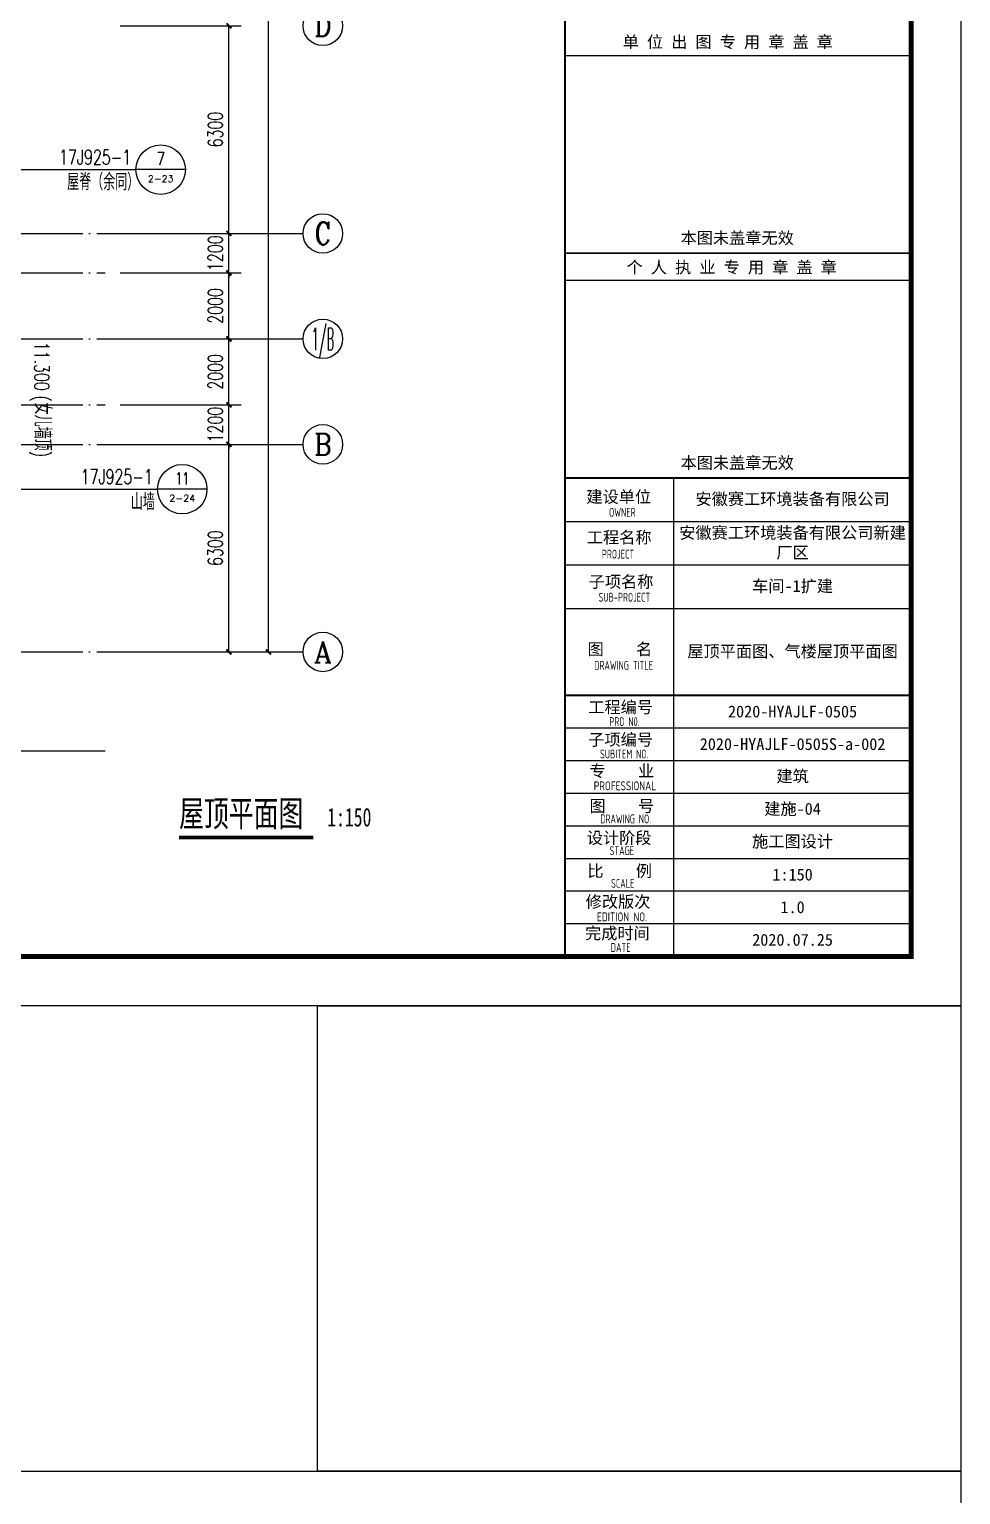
# Model space of a CAD drawing. Extents: x 1900113 to 2270874, y 17288394 to 17931430.
# Drawn here: x 2242618 to 2270874, y 17521107 to 17565578 of the extents above; entities that cross this region are included whole.
import ezdxf
from ezdxf.enums import TextEntityAlignment as Align

# ---------------------------------------------------------------- set-up
doc = ezdxf.new("R2010")
doc.units = 0
doc.header["$LTSCALE"] = 1000
doc.header["$MEASUREMENT"] = 0
doc.linetypes.add('DOTE', pattern=[2.42, 2, -0.2, 0.02, -0.2])
doc.layers.get('Defpoints').update_dxf_attribs({"color": 250})
for name, color, linetype in [('AXIS_TEXT', 7, 'Continuous'), ('AXIS_外部', 171, 'Continuous'), ('DIM_IDEN', 171, 'Continuous'), ('DIM_SYMB', 165, 'Continuous'), ('DOTE', 1, 'DOTE'), ('PUB_TEXT', 7, 'Continuous'), ('PUB_TITLE', 4, 'Continuous'), ('TK', 4, 'Continuous')]:
    doc.layers.add(name, color=color, linetype=linetype)
doc.styles.add('_TCH_AXIS', font='COMPLEX', dxfattribs={"bigfont": 'GBCBIG'})
doc.styles.add('_TCH_DIM', font='SIMPLEX', dxfattribs={"bigfont": 'GBCBIG'})
doc.styles.add('_TCH_DIM_T3', font='SIMPLEX', dxfattribs={"width": 0.705882, "bigfont": 'GBCBIG'})
doc.styles.add('_TCH_LABEL', font='COMPLEX', dxfattribs={"bigfont": 'GBCBIG'})
doc.styles.add('COMPLEX', font='COMPLEX')
doc.styles.add('HT', font='simhei.ttf', dxfattribs={"width": 0.7})
doc.styles.add('TSSD_REIN', font='tssdeng.shx', dxfattribs={"width": 0.7, "bigfont": 'tssdchn.shx'})
doc.styles.add('图签宋体', font='', dxfattribs={"height": 300})
doc.styles.get('图签宋体').set_extended_font_data('NSimSun')
doc.dimstyles.new('_TCH_ARCH&&150', dxfattribs={"dimtxt": 446.25, "dimasz": 150, "dimexe": 375, "dimexo": 450, "dimgap": 189.375, "dimtad": 1, "dimdec": 0, "dimzin": 0, "dimdsep": 46, "dimtxsty": '_TCH_DIM_T3', "dimblk": 'ARCHTICK', "dimcen": 0.09, "dimclrt": 7, "dimazin": 2, "dimtfac": 1, "dimtdec": 0, "dimtix": 1, "dimtmove": 2, "dimatfit": 3, "dimfxl": 0, "dimtolj": 1, "dimtzin": 0, "dimarcsym": 0})

# ---------------------------------------------------------------- blocks, each defined once
blk = doc.blocks.new('GeYuanFrame_83275672', base_point=(20.09, 4.53))
at = {"layer": 'PUB_TITLE'}
blk.add_lwpolyline([(1013.09, 14.53), (1013.09, 111.33)], dxfattribs=at)
at = {"layer": 'TK'}
for p, q in [((991.09, 102.53), (1061.09, 102.53)), ((991.09, 93.73), (1061.09, 93.73)), ((991.09, 84.93), (1013.09, 84.93)), ((991.09, 84.93), (1061.09, 84.93)), ((991.09, 67.37), (1061.09, 67.37)), ((991.09, 67.33), (1061.09, 67.33)), ((991.09, 60.77), (1061.09, 60.77)), ((991.09, 54.17), (1061.09, 54.17)), ((991.09, 47.57), (1061.09, 47.57)), ((991.09, 40.97), (1061.09, 40.97)), ((991.09, 34.37), (1061.09, 34.37)), ((991.09, 27.77), (1061.09, 27.77)), ((991.09, 21.17), (1061.09, 21.17)), ((991.09, 14.53), (1061.09, 14.53))]:
    blk.add_line(p, q, dxfattribs=at)
blk.add_lwpolyline([(20.09, 4.53), (20.09, 598.53), (1071.09, 598.53), (1071.09, 4.53)], close=True, dxfattribs=at)
at = {"layer": 'TK', "const_width": 1}
blk.add_lwpolyline([(45.09, 588.53), (1061.09, 588.53), (1061.09, 14.53), (45.09, 14.53)], close=True, dxfattribs=at)
at = {"layer": 'TK'}
for points, const_width in [([(991.09, 588.53), (991.09, 14.53)], 0.4), ([(991.09, 156.83), (1061.09, 156.83)], 0.35), ([(991.09, 111.33), (1061.09, 111.33)], 0.35), ([(991.09, 67.37), (1061.09, 67.37)], 0.35)]:
    blk.add_lwpolyline(points, dxfattribs=dict(at, const_width=const_width))
for points in [[(991.09, 196.83), (1061.09, 196.83)], [(991.09, 151.33), (1061.09, 151.33)]]:
    blk.add_lwpolyline(points, dxfattribs=at)
at = {"layer": 'TK', "style": '图签宋体'}
for s, p in [('单 位 出 图 专 用 章 盖 章', (1002.72, 198.35)), ('本图未盖章无效', (1014.43, 158.7)), ('个 人 执 业 专 用 章 盖 章', (1003.52, 152.77)), ('本图未盖章无效', (1014.43, 113.2)), ('建设单位', (995.39, 106.33)), ('工程名称', (995.47, 98.12)), ('子项名称', (995.85, 89.14)), ('图    名', (995.63, 75.5)), ('工程编号', (995.77, 63.77)), ('子项编号', (995.77, 57.19)), ('专    业', (996.01, 50.88)), ('图    号', (996.02, 43.77)), ('设计阶段', (995.45, 37.32)), ('比    例', (995.59, 30.63)), ('修改版次', (995.24, 24.41)), ('完成时间', (995.11, 18.02))]:
    blk.add_text(s, height=2.4, dxfattribs=at).set_placement(p)
at = {"layer": 'TK', "style": 'TSSD_REIN'}
for s, width, p in [('OWNER', 0.7, (999.98, 103.48)), ('PROJECT', 0.7, (998.52, 95.02)), ('SUB-PROJECT', 0.7, (997.86, 86.3)), ('DRAWING TITLE', 0.7, (996.97, 72.53)), ('PRO N0.', 0.7, (1000.01, 61.15)), ('SUBITEM NO.', 0.7, (998.15, 54.58)), ('PROFESSIONAL', 0.8, (996.88, 48.15)), ('DRAWING NO.', 0.7, (998.19, 41.45)), ('STAGE', 0.7, (1000.09, 35.03)), ('SCALE', 0.7, (1000.38, 28.42)), ('EDITION NO.', 0.8, (997.53, 21.64)), ('DATE', 0.7, (1000.33, 15.45))]:
    blk.add_text(s, height=1.8, dxfattribs=dict(at, width=width)).set_placement(p)
at = {"layer": 'TK', "char_height": 2.4, "width": 48, "attachment_point": 5, "style": '图签宋体'}
for s, insert in [('安徽赛工环境装备有限公司', (1037.09, 106.93)), ('安徽赛工环境装备有限公司新建厂区', (1037.09, 98.13)), ('车间-1扩建', (1037.09, 89.33)), ('屋顶平面图、气楼屋顶平面图', (1037.09, 76.13)), ('2020-HYAJLF-0505', (1037.09, 64.07)), ('2020-HYAJLF-0505S-a-002', (1037.09, 57.47)), ('建筑', (1037.09, 50.87)), ('建施-04', (1037.09, 44.27)), ('施工图设计', (1037.09, 37.67)), ('1:150', (1037.09, 31.07)), ('1.0', (1037.09, 24.47)), ('2020.07.25', (1037.09, 17.88))]:
    blk.add_mtext(s, dxfattribs=dict(at, insert=insert))
blk = doc.blocks.new('GeYuanFrame_10587063', base_point=(20.09, 4.53))
at = {"layer": 'TK'}
blk.add_lwpolyline([(20.09, 4.53), (20.09, 598.53), (1071.09, 598.53), (1071.09, 4.53)], close=True, dxfattribs=at)
blk = doc.blocks.new('_ArchTick')
at = {"color": 0, "linetype": 'ByBlock', "const_width": 0.4}
blk.add_lwpolyline([(-0.5, -0.5), (0.5, 0.5)], dxfattribs=at)
blk = doc.blocks.new('*D426')
at = {"layer": 'AXIS_外部', "color": 0, "lineweight": -2}
for p, q in [((2245374, 17552983), (2249049, 17552983)), ((2248674, 17546683), (2248674, 17552983)), ((2245374, 17546683), (2249049, 17546683))]:
    blk.add_line(p, q, dxfattribs=at)
at = {"layer": 'Defpoints', "color": 0}
for p in [(2244924, 17552983), (2248674, 17552983), (2244924, 17546683)]:
    blk.add_point(p, dxfattribs=at)
at = {"layer": 'AXIS_外部', "color": 0, "lineweight": -2, "xscale": 150, "yscale": 150, "zscale": 150}
for p, rotation in [((2248674, 17552983), 90), ((2248674, 17546683), 270)]:
    blk.add_blockref('_ArchTick', p, dxfattribs=dict(at, rotation=rotation))
at = {"layer": 'AXIS_外部', "color": 7, "insert": (2248261, 17549833), "char_height": 446.2, "attachment_point": 5, "rotation": 90, "style": '_TCH_DIM_T3'}
blk.add_mtext('\\A1;6300', dxfattribs=at)
blk = doc.blocks.new('*D427')
at = {"layer": 'AXIS_外部', "color": 0, "lineweight": -2}
for p, q in [((2248674, 17554183), (2248674, 17554333)), ((2245374, 17554183), (2249049, 17554183)), ((2248674, 17552983), (2248674, 17554183)), ((2245374, 17552983), (2249049, 17552983)), ((2248674, 17552983), (2248674, 17552833))]:
    blk.add_line(p, q, dxfattribs=at)
at = {"layer": 'Defpoints', "color": 0}
for p in [(2244924, 17554183), (2248674, 17554183), (2244924, 17552983)]:
    blk.add_point(p, dxfattribs=at)
at = {"layer": 'AXIS_外部', "color": 0, "lineweight": -2, "xscale": 150, "yscale": 150, "zscale": 150}
for p, rotation in [((2248674, 17554183), 270), ((2248674, 17552983), 90)]:
    blk.add_blockref('_ArchTick', p, dxfattribs=dict(at, rotation=rotation))
at = {"layer": 'AXIS_外部', "color": 7, "insert": (2248261, 17553583), "char_height": 446.2, "attachment_point": 5, "rotation": 90, "style": '_TCH_DIM_T3'}
blk.add_mtext('\\A1;1200', dxfattribs=at)
blk = doc.blocks.new('*D428')
at = {"layer": 'AXIS_外部', "color": 0, "lineweight": -2}
for p, q in [((2245374, 17556183), (2249049, 17556183)), ((2248674, 17554183), (2248674, 17556183)), ((2245374, 17554183), (2249049, 17554183))]:
    blk.add_line(p, q, dxfattribs=at)
at = {"layer": 'Defpoints', "color": 0}
for p in [(2244924, 17556183), (2248674, 17556183), (2244924, 17554183)]:
    blk.add_point(p, dxfattribs=at)
at = {"layer": 'AXIS_外部', "color": 0, "lineweight": -2, "xscale": 150, "yscale": 150, "zscale": 150}
for p, rotation in [((2248674, 17556183), 90), ((2248674, 17554183), 270)]:
    blk.add_blockref('_ArchTick', p, dxfattribs=dict(at, rotation=rotation))
at = {"layer": 'AXIS_外部', "color": 7, "insert": (2248261, 17555183), "char_height": 446.2, "attachment_point": 5, "rotation": 90, "style": '_TCH_DIM_T3'}
blk.add_mtext('\\A1;2000', dxfattribs=at)
blk = doc.blocks.new('*D429')
at = {"layer": 'AXIS_外部', "color": 0, "lineweight": -2}
for p, q in [((2245374, 17558183), (2249049, 17558183)), ((2248674, 17556183), (2248674, 17558183)), ((2245374, 17556183), (2249049, 17556183))]:
    blk.add_line(p, q, dxfattribs=at)
at = {"layer": 'Defpoints', "color": 0}
for p in [(2244924, 17558183), (2248674, 17558183), (2244924, 17556183)]:
    blk.add_point(p, dxfattribs=at)
at = {"layer": 'AXIS_外部', "color": 0, "lineweight": -2, "xscale": 150, "yscale": 150, "zscale": 150}
for p, rotation in [((2248674, 17558183), 90), ((2248674, 17556183), 270)]:
    blk.add_blockref('_ArchTick', p, dxfattribs=dict(at, rotation=rotation))
at = {"layer": 'AXIS_外部', "color": 7, "insert": (2248261, 17557183), "char_height": 446.2, "attachment_point": 5, "rotation": 90, "style": '_TCH_DIM_T3'}
blk.add_mtext('\\A1;2000', dxfattribs=at)
blk = doc.blocks.new('*D430')
at = {"layer": 'AXIS_外部', "color": 0, "lineweight": -2}
for p, q in [((2245374, 17559383), (2249049, 17559383)), ((2248674, 17559383), (2248674, 17559533)), ((2248674, 17558183), (2248674, 17559383)), ((2245374, 17558183), (2249049, 17558183)), ((2248674, 17558183), (2248674, 17558033))]:
    blk.add_line(p, q, dxfattribs=at)
at = {"layer": 'Defpoints', "color": 0}
for p in [(2244924, 17559383), (2248674, 17559383), (2244924, 17558183)]:
    blk.add_point(p, dxfattribs=at)
at = {"layer": 'AXIS_外部', "color": 0, "lineweight": -2, "xscale": 150, "yscale": 150, "zscale": 150}
for p, rotation in [((2248674, 17559383), 270), ((2248674, 17558183), 90)]:
    blk.add_blockref('_ArchTick', p, dxfattribs=dict(at, rotation=rotation))
at = {"layer": 'AXIS_外部', "color": 7, "insert": (2248261, 17558783), "char_height": 446.2, "attachment_point": 5, "rotation": 90, "style": '_TCH_DIM_T3'}
blk.add_mtext('\\A1;1200', dxfattribs=at)
blk = doc.blocks.new('*D431')
at = {"layer": 'AXIS_外部', "color": 0, "lineweight": -2}
for p, q in [((2245374, 17565683), (2249049, 17565683)), ((2248674, 17559383), (2248674, 17565683)), ((2245374, 17559383), (2249049, 17559383))]:
    blk.add_line(p, q, dxfattribs=at)
at = {"layer": 'Defpoints', "color": 0}
for p in [(2244924, 17565683), (2248674, 17565683), (2244924, 17559383)]:
    blk.add_point(p, dxfattribs=at)
at = {"layer": 'AXIS_外部', "color": 0, "lineweight": -2, "xscale": 150, "yscale": 150, "zscale": 150}
for p, rotation in [((2248674, 17565683), 90), ((2248674, 17559383), 270)]:
    blk.add_blockref('_ArchTick', p, dxfattribs=dict(at, rotation=rotation))
at = {"layer": 'AXIS_外部', "color": 7, "insert": (2248261, 17562533), "char_height": 446.2, "attachment_point": 5, "rotation": 90, "style": '_TCH_DIM_T3'}
blk.add_mtext('\\A1;6300', dxfattribs=at)
blk = doc.blocks.new('*D441')
at = {"layer": 'AXIS_外部', "color": 0, "lineweight": -2}
for p, q in [((2245374, 17603923), (2250249, 17603923)), ((2249874, 17546683), (2249874, 17603923)), ((2245374, 17546683), (2250249, 17546683))]:
    blk.add_line(p, q, dxfattribs=at)
at = {"layer": 'Defpoints', "color": 0}
for p in [(2244924, 17603923), (2249874, 17603923), (2244924, 17546683)]:
    blk.add_point(p, dxfattribs=at)
at = {"layer": 'AXIS_外部', "color": 0, "lineweight": -2, "xscale": 150, "yscale": 150, "zscale": 150}
for p, rotation in [((2249874, 17603923), 90), ((2249874, 17546683), 270)]:
    blk.add_blockref('_ArchTick', p, dxfattribs=dict(at, rotation=rotation))
at = {"layer": 'AXIS_外部', "color": 7, "insert": (2249461, 17575303), "char_height": 446.2, "attachment_point": 5, "rotation": 90, "style": '_TCH_DIM_T3'}
blk.add_mtext('\\A1;57240', dxfattribs=at)
blk = doc.blocks.new('_AXISO')
blk.add_circle((0, 0), 0.5)
at = {"layer": 'AXIS_TEXT', "style": 'COMPLEX', "width": 1.041667}
blk.add_attdef('A', text='', height=0.56, dxfattribs=at).set_placement((-0.25, -0.28), (0.25, -0.28), align=Align.FIT)

msp = doc.modelspace()

# ---------------------------------------------------------------- linework, layer by layer
msp.add_lwpolyline([(2270873.5, 17521820), (2251358.8, 17521820), (2251358.8, 17535942), (2270873.5, 17535942)], close=True)
at = {"layer": 'AXIS_外部'}
for p, q in [((2244923.5, 17559382.9), (2250923.5, 17559382.9)), ((2244923.5, 17556182.9), (2250923.5, 17556182.9)), ((2244923.5, 17552982.9), (2250923.5, 17552982.9)), ((2244923.5, 17546682.9), (2250923.5, 17546682.9))]:
    msp.add_line(p, q, dxfattribs=at)
at = {"layer": 'DIM_IDEN'}
for p, q in [((2240918.8, 17561319), (2245853.2, 17561319)), ((2247353.2, 17561319), (2245853.2, 17561319)), ((2241548.5, 17551621.6), (2244015.1, 17551621.6)), ((2244015.1, 17551621.6), (2246508, 17551621.6)), ((2248008, 17551621.6), (2246508, 17551621.6))]:
    msp.add_line(p, q, dxfattribs=at)
for centre in [(2246603.2, 17561319), (2247258, 17551621.6)]:
    msp.add_circle(centre, 750, dxfattribs=at)
at = {"layer": 'DIM_SYMB', "color": 150}
msp.add_lwpolyline([(2130923.5, 17543682.9), (2187810, 17543682.9), (2187886.5, 17543892.9), (2187960.5, 17543472.9), (2188035, 17543682.9), (2244923.5, 17543682.9)], dxfattribs=at)
at = {"layer": 'DIM_SYMB', "const_width": 105}
msp.add_lwpolyline([(2247163.8, 17541053.4), (2251234.9, 17541053.4)], dxfattribs=at)
at = {"layer": 'DOTE'}
for p, q in [((2130923.5, 17559382.9), (2244923.5, 17559382.9)), ((2130923.5, 17558182.9), (2244923.5, 17558182.9)), ((2130923.5, 17556182.9), (2244923.5, 17556182.9)), ((2130923.5, 17554182.9), (2244923.5, 17554182.9)), ((2130923.5, 17552982.9), (2244923.5, 17552982.9)), ((2130923.5, 17546682.9), (2244923.5, 17546682.9))]:
    msp.add_line(p, q, dxfattribs=at)

# ---------------------------------------------------------------- block references
at = {"xscale": 150, "yscale": 150, "zscale": 150}
for name, p in [('GeYuanFrame_83275672', (2113223.5, 17535942)), ('GeYuanFrame_10587063', (2113223.5, 17432720))]:
    msp.add_blockref(name, p, dxfattribs=at)
at = {"layer": 'AXIS_外部'}
ref = msp.add_blockref('_AXISO', (2251523.5, 17565682.9), dxfattribs=dict(at, xscale=1200, yscale=1200, zscale=1200))
ref.add_attrib('A', 'D', dxfattribs={"layer": 'AXIS_TEXT', "height": 652.9, "style": '_TCH_AXIS'}).set_placement((2251259.2, 17565356.4), (2251787.8, 17565356.4), align=Align.FIT)
ref = msp.add_blockref('_AXISO', (2251523.5, 17559382.9), dxfattribs=dict(at, xscale=1200, yscale=1200, zscale=1200))
ref.add_attrib('A', 'C', dxfattribs={"layer": 'AXIS_TEXT', "height": 683.5, "style": '_TCH_AXIS'}).set_placement((2251279.4, 17559041.1), (2251767.6, 17559041.1), align=Align.FIT)
ref = msp.add_blockref('_AXISO', (2251523.5, 17556182.9), dxfattribs=dict(at, xscale=1200, yscale=1200, zscale=1200))
ref.add_attrib('A', '1/B', dxfattribs={"layer": 'AXIS_TEXT', "height": 678.82, "style": '_TCH_AXIS', "width": 0.388889}).set_placement((2251184.1, 17555843.5), (2251862.9, 17555843.5), align=Align.FIT)
ref = msp.add_blockref('_AXISO', (2251523.5, 17552982.9), dxfattribs=dict(at, xscale=1200, yscale=1200, zscale=1200))
ref.add_attrib('A', 'B', dxfattribs={"layer": 'AXIS_TEXT', "height": 652.9, "style": '_TCH_AXIS'}).set_placement((2251259.2, 17552656.4), (2251787.8, 17552656.4), align=Align.FIT)
ref = msp.add_blockref('_AXISO', (2251523.5, 17546682.9), dxfattribs=dict(at, xscale=1200, yscale=1200, zscale=1200))
ref.add_attrib('A', 'A', dxfattribs={"layer": 'AXIS_TEXT', "height": 637.8, "style": '_TCH_AXIS'}).set_placement((2251250.2, 17546364), (2251796.8, 17546364), align=Align.FIT)

# ---------------------------------------------------------------- texts
at = {"layer": 'PUB_TEXT'}
for s, height, style, width, p in [('17J925-1', 446.25, '_TCH_LABEL', 0.705882, (2243520.7, 17561476.5)), ('17J925-1', 446.25, '_TCH_LABEL', 0.705882, (2244175.5, 17551779.1)), ('屋顶平面图', 788.61, 'HT', 0.7, (2247163.8, 17541387.5)), ('1:150', 563.29, 'HT', 0.7, (2251654.9, 17541387.5))]:
    msp.add_text(s, height=height, dxfattribs=dict(at, style=style, width=width)).set_placement(p)
at = {"layer": 'PUB_TEXT', "style": '_TCH_LABEL'}
for s, height, p, p2 in [('7', 391.5, (2246472.7, 17561457.8), (2246733.7, 17561457.8)), ('2-23', 204.59, (2246213.5, 17560939.9), (2246992.9, 17560939.9)), ('11', 363.03, (2247050.6, 17551764.7), (2247465.5, 17551764.7)), ('2-24', 200.81, (2246866, 17551245.4), (2247650.1, 17551245.4))]:
    msp.add_text(s, height=height, dxfattribs=at).set_placement(p, p2, align=Align.FIT)
for s, p in [('屋脊（余同）', (2243764.9, 17560692.3)), ('山墙', (2245697.1, 17550983.8))]:
    msp.add_text(s, height=506.38, dxfattribs=at).set_placement(p)
at = {"layer": 'PUB_TEXT', "style": '_TCH_DIM', "width": 0.705882}
for s, height, p in [('11.300', 446.25, (2242771, 17556093.7)), ('(', 446.2, (2242771, 17554458.7)), (')', 446.2, (2242771, 17552774.2))]:
    msp.add_text(s, height=height, rotation=270, dxfattribs=at).set_placement(p)
at = {"layer": 'PUB_TEXT', "style": '_TCH_DIM'}
msp.add_text('女儿墙顶', height=506.38, rotation=270, dxfattribs=at).set_placement((2242771, 17554248.7))

# ---------------------------------------------------------------- dimensions: what is measured, and where the dimension line sits
at = {"layer": 'AXIS_外部'}
for p1, p2, distance, picture, middle in [((2244923.5, 17546682.9), (2244923.5, 17603922.9), -4950, '*D441', (2249461, 17575302.9)), ((2244923.5, 17559382.9), (2244923.5, 17565682.9), -3750, '*D431', (2248261, 17562532.9)), ((2244923.5, 17558182.9), (2244923.5, 17559382.9), -3750, '*D430', (2248261, 17558782.9)), ((2244923.5, 17556182.9), (2244923.5, 17558182.9), -3750, '*D429', (2248261, 17557182.9)), ((2244923.5, 17554182.9), (2244923.5, 17556182.9), -3750, '*D428', (2248261, 17555182.9)), ((2244923.5, 17552982.9), (2244923.5, 17554182.9), -3750, '*D427', (2248261, 17553582.9)), ((2244923.5, 17546682.9), (2244923.5, 17552982.9), -3750, '*D426', (2248261, 17549832.9))]:
    dim = msp.add_aligned_dim(p1=p1, p2=p2, distance=distance, dimstyle='_TCH_ARCH&&150', dxfattribs=at)
    dim.commit()
    dim.dimension.update_dxf_attribs({"geometry": picture, "text_midpoint": middle})

doc.saveas('drawing.dxf')
